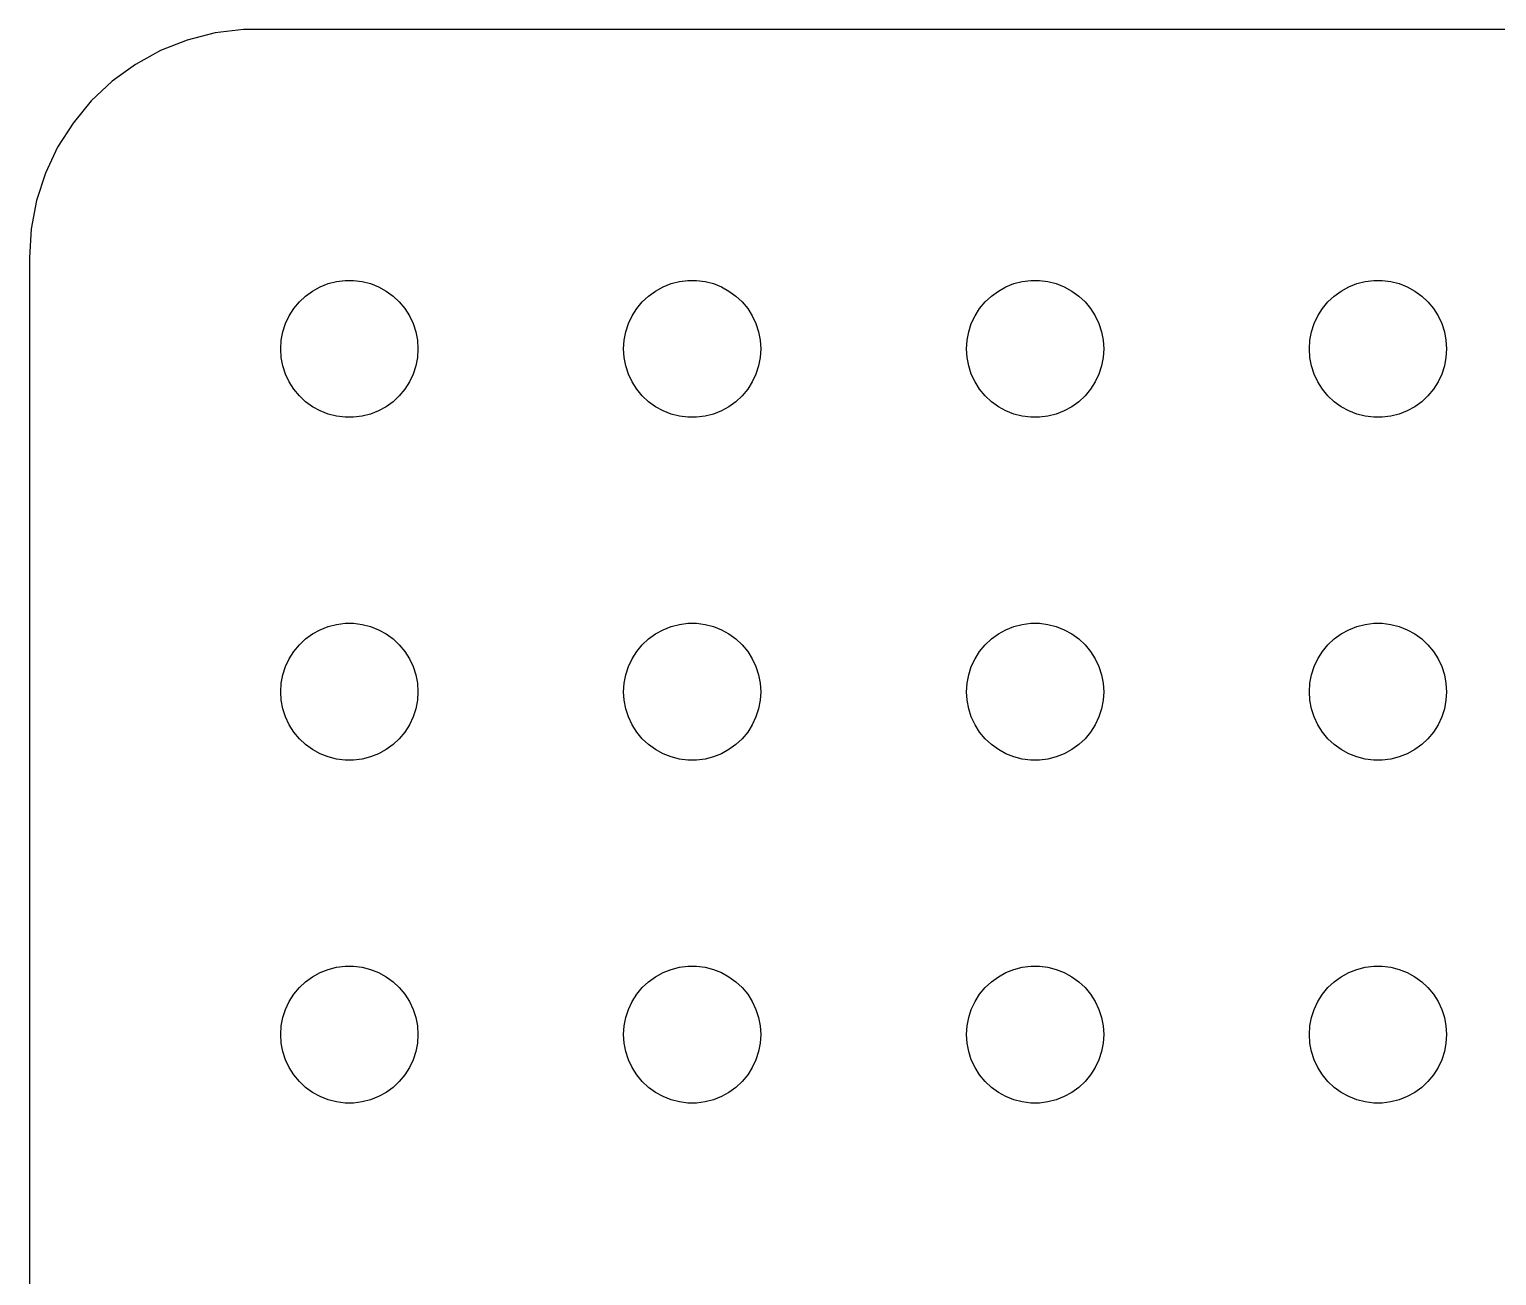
# Model space of a CAD drawing. Header units: metres. Extents: x -134 to 134, y 176 to 394.
# Drawn here: x -134.5 to -102.4, y 252.73 to 279.99 of the extents above; entities that cross this region are included whole.
import ezdxf

# ---------------------------------------------------------------- set-up
doc = ezdxf.new("R2010")
doc.units = ezdxf.units.M

msp = doc.modelspace()

# ---------------------------------------------------------------- linework, layer by layer
for p, q in [((-130.437, 279.911), (-131.045, 279.755)), ((-129.814, 279.99), (-130.437, 279.911)), ((129.814, 279.99), (-129.814, 279.99)), ((-131.045, 279.755), (-131.629, 279.524)), ((-131.629, 279.524), (-132.179, 279.222)), ((-132.179, 279.222), (-132.687, 278.853)), ((-132.687, 278.853), (-133.145, 278.423)), ((-133.145, 278.423), (-133.545, 277.939)), ((-133.545, 277.939), (-133.882, 277.409)), ((-133.882, 277.409), (-134.149, 276.841)), ((-134.149, 276.841), (-134.343, 276.243)), ((-134.343, 276.243), (-134.461, 275.627)), ((-134.461, 275.627), (-134.5, 275)), ((-134.5, 275), (-134.5, 181)), ((-128.139, 274.357), (-127.964, 274.427)), ((-127.964, 274.427), (-127.781, 274.473)), ((-127.781, 274.473), (-127.594, 274.497)), ((-127.594, 274.497), (-127.406, 274.497)), ((-127.406, 274.497), (-127.219, 274.473)), ((-127.219, 274.473), (-127.036, 274.427)), ((-127.036, 274.427), (-126.861, 274.357)), ((-120.639, 274.357), (-120.464, 274.427)), ((-120.464, 274.427), (-120.281, 274.473)), ((-120.281, 274.473), (-120.094, 274.497)), ((-120.094, 274.497), (-119.906, 274.497)), ((-119.906, 274.497), (-119.719, 274.473)), ((-119.719, 274.473), (-119.536, 274.427)), ((-119.536, 274.427), (-119.361, 274.357)), ((-113.139, 274.357), (-112.964, 274.427)), ((-112.964, 274.427), (-112.781, 274.473)), ((-112.781, 274.473), (-112.594, 274.497)), ((-112.594, 274.497), (-112.406, 274.497)), ((-112.406, 274.497), (-112.219, 274.473)), ((-112.219, 274.473), (-112.036, 274.427)), ((-112.036, 274.427), (-111.861, 274.357)), ((-105.639, 274.357), (-105.464, 274.427)), ((-105.464, 274.427), (-105.281, 274.473)), ((-105.281, 274.473), (-105.094, 274.497)), ((-105.094, 274.497), (-104.906, 274.497)), ((-104.906, 274.497), (-104.719, 274.473)), ((-104.719, 274.473), (-104.536, 274.427)), ((-104.536, 274.427), (-104.361, 274.357)), ((-128.593, 274.027), (-128.456, 274.156)), ((-128.456, 274.156), (-128.304, 274.266)), ((-128.304, 274.266), (-128.139, 274.357)), ((-126.861, 274.357), (-126.696, 274.266)), ((-126.696, 274.266), (-126.544, 274.156)), ((-126.544, 274.156), (-126.407, 274.027)), ((-121.093, 274.027), (-120.956, 274.156)), ((-120.956, 274.156), (-120.804, 274.266)), ((-120.804, 274.266), (-120.639, 274.357)), ((-119.361, 274.357), (-119.196, 274.266)), ((-119.196, 274.266), (-119.044, 274.156)), ((-119.044, 274.156), (-118.907, 274.027)), ((-113.593, 274.027), (-113.456, 274.156)), ((-113.456, 274.156), (-113.304, 274.266)), ((-113.304, 274.266), (-113.139, 274.357)), ((-111.861, 274.357), (-111.696, 274.266)), ((-111.696, 274.266), (-111.544, 274.156)), ((-111.544, 274.156), (-111.407, 274.027)), ((-106.093, 274.027), (-105.956, 274.156)), ((-105.956, 274.156), (-105.804, 274.266)), ((-105.804, 274.266), (-105.639, 274.357)), ((-104.361, 274.357), (-104.196, 274.266)), ((-104.196, 274.266), (-104.044, 274.156)), ((-104.044, 274.156), (-103.907, 274.027)), ((-128.814, 273.723), (-128.714, 273.882)), ((-128.714, 273.882), (-128.593, 274.027)), ((-126.407, 274.027), (-126.286, 273.882)), ((-126.286, 273.882), (-126.186, 273.723)), ((-121.314, 273.723), (-121.214, 273.882)), ((-121.214, 273.882), (-121.093, 274.027)), ((-118.907, 274.027), (-118.786, 273.882)), ((-118.786, 273.882), (-118.686, 273.723)), ((-113.814, 273.723), (-113.714, 273.882)), ((-113.714, 273.882), (-113.593, 274.027)), ((-111.407, 274.027), (-111.286, 273.882)), ((-111.286, 273.882), (-111.186, 273.723)), ((-106.314, 273.723), (-106.214, 273.882)), ((-106.214, 273.882), (-106.093, 274.027)), ((-103.907, 274.027), (-103.786, 273.882)), ((-103.786, 273.882), (-103.686, 273.723)), ((-128.953, 273.373), (-128.895, 273.552)), ((-128.895, 273.552), (-128.814, 273.723)), ((-126.186, 273.723), (-126.105, 273.552)), ((-126.105, 273.552), (-126.047, 273.373)), ((-121.453, 273.373), (-121.395, 273.552)), ((-121.395, 273.552), (-121.314, 273.723)), ((-118.686, 273.723), (-118.605, 273.552)), ((-118.605, 273.552), (-118.547, 273.373)), ((-113.953, 273.373), (-113.895, 273.552)), ((-113.895, 273.552), (-113.814, 273.723)), ((-111.186, 273.723), (-111.105, 273.552)), ((-111.105, 273.552), (-111.047, 273.373)), ((-106.453, 273.373), (-106.395, 273.552)), ((-106.395, 273.552), (-106.314, 273.723)), ((-103.686, 273.723), (-103.605, 273.552)), ((-103.605, 273.552), (-103.547, 273.373)), ((-129, 273), (-128.988, 273.188)), ((-128.988, 273.188), (-128.953, 273.373)), ((-126.047, 273.373), (-126.012, 273.188)), ((-126.012, 273.188), (-126, 273)), ((-121.5, 273), (-121.488, 273.188)), ((-121.488, 273.188), (-121.453, 273.373)), ((-118.547, 273.373), (-118.512, 273.188)), ((-118.512, 273.188), (-118.5, 273)), ((-114, 273), (-113.988, 273.188)), ((-113.988, 273.188), (-113.953, 273.373)), ((-111.047, 273.373), (-111.012, 273.188)), ((-111.012, 273.188), (-111, 273)), ((-106.5, 273), (-106.488, 273.188)), ((-106.488, 273.188), (-106.453, 273.373)), ((-103.547, 273.373), (-103.512, 273.188)), ((-103.512, 273.188), (-103.5, 273)), ((-128.988, 272.812), (-129, 273)), ((-126, 273), (-126.012, 272.812)), ((-121.488, 272.812), (-121.5, 273)), ((-118.5, 273), (-118.512, 272.812)), ((-113.988, 272.812), (-114, 273)), ((-111, 273), (-111.012, 272.812)), ((-106.488, 272.812), (-106.5, 273)), ((-103.5, 273), (-103.512, 272.812)), ((-128.953, 272.627), (-128.988, 272.812)), ((-128.895, 272.448), (-128.953, 272.627)), ((-126.047, 272.627), (-126.105, 272.448)), ((-126.012, 272.812), (-126.047, 272.627)), ((-121.453, 272.627), (-121.488, 272.812)), ((-121.395, 272.448), (-121.453, 272.627)), ((-118.547, 272.627), (-118.605, 272.448)), ((-118.512, 272.812), (-118.547, 272.627)), ((-113.953, 272.627), (-113.988, 272.812)), ((-113.895, 272.448), (-113.953, 272.627)), ((-111.047, 272.627), (-111.105, 272.448)), ((-111.012, 272.812), (-111.047, 272.627)), ((-106.453, 272.627), (-106.488, 272.812)), ((-106.395, 272.448), (-106.453, 272.627)), ((-103.547, 272.627), (-103.605, 272.448)), ((-103.512, 272.812), (-103.547, 272.627)), ((-128.814, 272.277), (-128.895, 272.448)), ((-128.714, 272.118), (-128.814, 272.277)), ((-126.186, 272.277), (-126.286, 272.118)), ((-126.105, 272.448), (-126.186, 272.277)), ((-121.314, 272.277), (-121.395, 272.448)), ((-121.214, 272.118), (-121.314, 272.277)), ((-118.686, 272.277), (-118.786, 272.118)), ((-118.605, 272.448), (-118.686, 272.277)), ((-113.814, 272.277), (-113.895, 272.448)), ((-113.714, 272.118), (-113.814, 272.277)), ((-111.186, 272.277), (-111.286, 272.118)), ((-111.105, 272.448), (-111.186, 272.277)), ((-106.314, 272.277), (-106.395, 272.448)), ((-106.214, 272.118), (-106.314, 272.277)), ((-103.686, 272.277), (-103.786, 272.118)), ((-103.605, 272.448), (-103.686, 272.277)), ((-128.593, 271.973), (-128.714, 272.118)), ((-128.456, 271.844), (-128.593, 271.973)), ((-126.407, 271.973), (-126.544, 271.844)), ((-126.286, 272.118), (-126.407, 271.973)), ((-121.093, 271.973), (-121.214, 272.118)), ((-120.956, 271.844), (-121.093, 271.973)), ((-118.907, 271.973), (-119.044, 271.844)), ((-118.786, 272.118), (-118.907, 271.973)), ((-113.593, 271.973), (-113.714, 272.118)), ((-113.456, 271.844), (-113.593, 271.973)), ((-111.407, 271.973), (-111.544, 271.844)), ((-111.286, 272.118), (-111.407, 271.973)), ((-106.093, 271.973), (-106.214, 272.118)), ((-105.956, 271.844), (-106.093, 271.973)), ((-103.907, 271.973), (-104.044, 271.844)), ((-103.786, 272.118), (-103.907, 271.973)), ((-128.304, 271.734), (-128.456, 271.844)), ((-128.139, 271.643), (-128.304, 271.734)), ((-127.964, 271.573), (-128.139, 271.643)), ((-127.781, 271.527), (-127.964, 271.573)), ((-127.036, 271.573), (-127.219, 271.527)), ((-126.861, 271.643), (-127.036, 271.573)), ((-126.696, 271.734), (-126.861, 271.643)), ((-126.544, 271.844), (-126.696, 271.734)), ((-120.804, 271.734), (-120.956, 271.844)), ((-120.639, 271.643), (-120.804, 271.734)), ((-120.464, 271.573), (-120.639, 271.643)), ((-120.281, 271.527), (-120.464, 271.573)), ((-119.536, 271.573), (-119.719, 271.527)), ((-119.361, 271.643), (-119.536, 271.573)), ((-119.196, 271.734), (-119.361, 271.643)), ((-119.044, 271.844), (-119.196, 271.734)), ((-113.304, 271.734), (-113.456, 271.844)), ((-113.139, 271.643), (-113.304, 271.734)), ((-112.964, 271.573), (-113.139, 271.643)), ((-112.781, 271.527), (-112.964, 271.573)), ((-112.036, 271.573), (-112.219, 271.527)), ((-111.861, 271.643), (-112.036, 271.573)), ((-111.696, 271.734), (-111.861, 271.643)), ((-111.544, 271.844), (-111.696, 271.734)), ((-105.804, 271.734), (-105.956, 271.844)), ((-105.639, 271.643), (-105.804, 271.734)), ((-105.464, 271.573), (-105.639, 271.643)), ((-105.281, 271.527), (-105.464, 271.573)), ((-104.536, 271.573), (-104.719, 271.527)), ((-104.361, 271.643), (-104.536, 271.573)), ((-104.196, 271.734), (-104.361, 271.643)), ((-104.044, 271.844), (-104.196, 271.734)), ((-127.594, 271.503), (-127.781, 271.527)), ((-127.406, 271.503), (-127.594, 271.503)), ((-127.219, 271.527), (-127.406, 271.503)), ((-120.094, 271.503), (-120.281, 271.527)), ((-119.906, 271.503), (-120.094, 271.503)), ((-119.719, 271.527), (-119.906, 271.503)), ((-112.594, 271.503), (-112.781, 271.527)), ((-112.406, 271.503), (-112.594, 271.503)), ((-112.219, 271.527), (-112.406, 271.503)), ((-105.094, 271.503), (-105.281, 271.527)), ((-104.906, 271.503), (-105.094, 271.503)), ((-104.719, 271.527), (-104.906, 271.503)), ((-128.456, 266.656), (-128.304, 266.766)), ((-128.304, 266.766), (-128.139, 266.857)), ((-128.139, 266.857), (-127.964, 266.927)), ((-127.964, 266.927), (-127.781, 266.973)), ((-127.781, 266.973), (-127.594, 266.997)), ((-127.594, 266.997), (-127.406, 266.997)), ((-127.406, 266.997), (-127.219, 266.973)), ((-127.219, 266.973), (-127.036, 266.927)), ((-127.036, 266.927), (-126.861, 266.857)), ((-126.861, 266.857), (-126.696, 266.766)), ((-126.696, 266.766), (-126.544, 266.656)), ((-120.956, 266.656), (-120.804, 266.766)), ((-120.804, 266.766), (-120.639, 266.857)), ((-120.639, 266.857), (-120.464, 266.927)), ((-120.464, 266.927), (-120.281, 266.973)), ((-120.281, 266.973), (-120.094, 266.997)), ((-120.094, 266.997), (-119.906, 266.997)), ((-119.906, 266.997), (-119.719, 266.973)), ((-119.719, 266.973), (-119.536, 266.927)), ((-119.536, 266.927), (-119.361, 266.857)), ((-119.361, 266.857), (-119.196, 266.766)), ((-119.196, 266.766), (-119.044, 266.656)), ((-113.456, 266.656), (-113.304, 266.766)), ((-113.304, 266.766), (-113.139, 266.857)), ((-113.139, 266.857), (-112.964, 266.927)), ((-112.964, 266.927), (-112.781, 266.973)), ((-112.781, 266.973), (-112.594, 266.997)), ((-112.594, 266.997), (-112.406, 266.997)), ((-112.406, 266.997), (-112.219, 266.973)), ((-112.219, 266.973), (-112.036, 266.927)), ((-112.036, 266.927), (-111.861, 266.857)), ((-111.861, 266.857), (-111.696, 266.766)), ((-111.696, 266.766), (-111.544, 266.656)), ((-105.956, 266.656), (-105.804, 266.766)), ((-105.804, 266.766), (-105.639, 266.857)), ((-105.639, 266.857), (-105.464, 266.927)), ((-105.464, 266.927), (-105.281, 266.973)), ((-105.281, 266.973), (-105.094, 266.997)), ((-105.094, 266.997), (-104.906, 266.997)), ((-104.906, 266.997), (-104.719, 266.973)), ((-104.719, 266.973), (-104.536, 266.927)), ((-104.536, 266.927), (-104.361, 266.857)), ((-104.361, 266.857), (-104.196, 266.766)), ((-104.196, 266.766), (-104.044, 266.656)), ((-128.714, 266.382), (-128.593, 266.527)), ((-128.593, 266.527), (-128.456, 266.656)), ((-126.544, 266.656), (-126.407, 266.527)), ((-126.407, 266.527), (-126.286, 266.382)), ((-121.214, 266.382), (-121.093, 266.527)), ((-121.093, 266.527), (-120.956, 266.656)), ((-119.044, 266.656), (-118.907, 266.527)), ((-118.907, 266.527), (-118.786, 266.382)), ((-113.714, 266.382), (-113.593, 266.527)), ((-113.593, 266.527), (-113.456, 266.656)), ((-111.544, 266.656), (-111.407, 266.527)), ((-111.407, 266.527), (-111.286, 266.382)), ((-106.214, 266.382), (-106.093, 266.527)), ((-106.093, 266.527), (-105.956, 266.656)), ((-104.044, 266.656), (-103.907, 266.527)), ((-103.907, 266.527), (-103.786, 266.382)), ((-128.895, 266.052), (-128.814, 266.223)), ((-128.814, 266.223), (-128.714, 266.382)), ((-126.286, 266.382), (-126.186, 266.223)), ((-126.186, 266.223), (-126.105, 266.052)), ((-121.395, 266.052), (-121.314, 266.223)), ((-121.314, 266.223), (-121.214, 266.382)), ((-118.786, 266.382), (-118.686, 266.223)), ((-118.686, 266.223), (-118.605, 266.052)), ((-113.895, 266.052), (-113.814, 266.223)), ((-113.814, 266.223), (-113.714, 266.382)), ((-111.286, 266.382), (-111.186, 266.223)), ((-111.186, 266.223), (-111.105, 266.052)), ((-106.395, 266.052), (-106.314, 266.223)), ((-106.314, 266.223), (-106.214, 266.382)), ((-103.786, 266.382), (-103.686, 266.223)), ((-103.686, 266.223), (-103.605, 266.052)), ((-128.988, 265.688), (-128.953, 265.873)), ((-128.953, 265.873), (-128.895, 266.052)), ((-126.105, 266.052), (-126.047, 265.873)), ((-126.047, 265.873), (-126.012, 265.688)), ((-121.488, 265.688), (-121.453, 265.873)), ((-121.453, 265.873), (-121.395, 266.052)), ((-118.605, 266.052), (-118.547, 265.873)), ((-118.547, 265.873), (-118.512, 265.688)), ((-113.988, 265.688), (-113.953, 265.873)), ((-113.953, 265.873), (-113.895, 266.052)), ((-111.105, 266.052), (-111.047, 265.873)), ((-111.047, 265.873), (-111.012, 265.688)), ((-106.488, 265.688), (-106.453, 265.873)), ((-106.453, 265.873), (-106.395, 266.052)), ((-103.605, 266.052), (-103.547, 265.873)), ((-103.547, 265.873), (-103.512, 265.688)), ((-129, 265.5), (-128.988, 265.688)), ((-128.988, 265.312), (-129, 265.5)), ((-126.012, 265.688), (-126, 265.5)), ((-126, 265.5), (-126.012, 265.312)), ((-121.5, 265.5), (-121.488, 265.688)), ((-121.488, 265.312), (-121.5, 265.5)), ((-118.512, 265.688), (-118.5, 265.5)), ((-118.5, 265.5), (-118.512, 265.312)), ((-114, 265.5), (-113.988, 265.688)), ((-113.988, 265.312), (-114, 265.5)), ((-111.012, 265.688), (-111, 265.5)), ((-111, 265.5), (-111.012, 265.312)), ((-106.5, 265.5), (-106.488, 265.688)), ((-106.488, 265.312), (-106.5, 265.5)), ((-103.512, 265.688), (-103.5, 265.5)), ((-103.5, 265.5), (-103.512, 265.312)), ((-128.953, 265.127), (-128.988, 265.312)), ((-128.895, 264.948), (-128.953, 265.127)), ((-126.047, 265.127), (-126.105, 264.948)), ((-126.012, 265.312), (-126.047, 265.127)), ((-121.453, 265.127), (-121.488, 265.312)), ((-121.395, 264.948), (-121.453, 265.127)), ((-118.547, 265.127), (-118.605, 264.948)), ((-118.512, 265.312), (-118.547, 265.127)), ((-113.953, 265.127), (-113.988, 265.312)), ((-113.895, 264.948), (-113.953, 265.127)), ((-111.047, 265.127), (-111.105, 264.948)), ((-111.012, 265.312), (-111.047, 265.127)), ((-106.453, 265.127), (-106.488, 265.312)), ((-106.395, 264.948), (-106.453, 265.127)), ((-103.547, 265.127), (-103.605, 264.948)), ((-103.512, 265.312), (-103.547, 265.127)), ((-128.814, 264.777), (-128.895, 264.948)), ((-126.105, 264.948), (-126.186, 264.777)), ((-121.314, 264.777), (-121.395, 264.948)), ((-118.605, 264.948), (-118.686, 264.777)), ((-113.814, 264.777), (-113.895, 264.948)), ((-111.105, 264.948), (-111.186, 264.777)), ((-106.314, 264.777), (-106.395, 264.948)), ((-103.605, 264.948), (-103.686, 264.777)), ((-128.714, 264.618), (-128.814, 264.777)), ((-128.593, 264.473), (-128.714, 264.618)), ((-126.286, 264.618), (-126.407, 264.473)), ((-126.186, 264.777), (-126.286, 264.618)), ((-121.214, 264.618), (-121.314, 264.777)), ((-121.093, 264.473), (-121.214, 264.618)), ((-118.786, 264.618), (-118.907, 264.473)), ((-118.686, 264.777), (-118.786, 264.618)), ((-113.714, 264.618), (-113.814, 264.777)), ((-113.593, 264.473), (-113.714, 264.618)), ((-111.286, 264.618), (-111.407, 264.473)), ((-111.186, 264.777), (-111.286, 264.618)), ((-106.214, 264.618), (-106.314, 264.777)), ((-106.093, 264.473), (-106.214, 264.618)), ((-103.786, 264.618), (-103.907, 264.473)), ((-103.686, 264.777), (-103.786, 264.618)), ((-128.456, 264.344), (-128.593, 264.473)), ((-128.304, 264.234), (-128.456, 264.344)), ((-128.139, 264.143), (-128.304, 264.234)), ((-126.696, 264.234), (-126.861, 264.143)), ((-126.544, 264.344), (-126.696, 264.234)), ((-126.407, 264.473), (-126.544, 264.344)), ((-120.956, 264.344), (-121.093, 264.473)), ((-120.804, 264.234), (-120.956, 264.344)), ((-120.639, 264.143), (-120.804, 264.234)), ((-119.196, 264.234), (-119.361, 264.143)), ((-119.044, 264.344), (-119.196, 264.234)), ((-118.907, 264.473), (-119.044, 264.344)), ((-113.456, 264.344), (-113.593, 264.473)), ((-113.304, 264.234), (-113.456, 264.344)), ((-113.139, 264.143), (-113.304, 264.234)), ((-111.696, 264.234), (-111.861, 264.143)), ((-111.544, 264.344), (-111.696, 264.234)), ((-111.407, 264.473), (-111.544, 264.344)), ((-105.956, 264.344), (-106.093, 264.473)), ((-105.804, 264.234), (-105.956, 264.344)), ((-105.639, 264.143), (-105.804, 264.234)), ((-104.196, 264.234), (-104.361, 264.143)), ((-104.044, 264.344), (-104.196, 264.234)), ((-103.907, 264.473), (-104.044, 264.344)), ((-127.964, 264.073), (-128.139, 264.143)), ((-127.781, 264.027), (-127.964, 264.073)), ((-127.594, 264.003), (-127.781, 264.027)), ((-127.406, 264.003), (-127.594, 264.003)), ((-127.219, 264.027), (-127.406, 264.003)), ((-127.036, 264.073), (-127.219, 264.027)), ((-126.861, 264.143), (-127.036, 264.073)), ((-120.464, 264.073), (-120.639, 264.143)), ((-120.281, 264.027), (-120.464, 264.073)), ((-120.094, 264.003), (-120.281, 264.027)), ((-119.906, 264.003), (-120.094, 264.003)), ((-119.719, 264.027), (-119.906, 264.003)), ((-119.536, 264.073), (-119.719, 264.027)), ((-119.361, 264.143), (-119.536, 264.073)), ((-112.964, 264.073), (-113.139, 264.143)), ((-112.781, 264.027), (-112.964, 264.073)), ((-112.594, 264.003), (-112.781, 264.027)), ((-112.406, 264.003), (-112.594, 264.003)), ((-112.219, 264.027), (-112.406, 264.003)), ((-112.036, 264.073), (-112.219, 264.027)), ((-111.861, 264.143), (-112.036, 264.073)), ((-105.464, 264.073), (-105.639, 264.143)), ((-105.281, 264.027), (-105.464, 264.073)), ((-105.094, 264.003), (-105.281, 264.027)), ((-104.906, 264.003), (-105.094, 264.003)), ((-104.719, 264.027), (-104.906, 264.003)), ((-104.536, 264.073), (-104.719, 264.027)), ((-104.361, 264.143), (-104.536, 264.073)), ((-128.304, 259.266), (-128.139, 259.357)), ((-128.139, 259.357), (-127.964, 259.427)), ((-127.964, 259.427), (-127.781, 259.473)), ((-127.781, 259.473), (-127.594, 259.497)), ((-127.594, 259.497), (-127.406, 259.497)), ((-127.406, 259.497), (-127.219, 259.473)), ((-127.219, 259.473), (-127.036, 259.427)), ((-127.036, 259.427), (-126.861, 259.357)), ((-126.861, 259.357), (-126.696, 259.266)), ((-120.804, 259.266), (-120.639, 259.357)), ((-120.639, 259.357), (-120.464, 259.427)), ((-120.464, 259.427), (-120.281, 259.473)), ((-120.281, 259.473), (-120.094, 259.497)), ((-120.094, 259.497), (-119.906, 259.497)), ((-119.906, 259.497), (-119.719, 259.473)), ((-119.719, 259.473), (-119.536, 259.427)), ((-119.536, 259.427), (-119.361, 259.357)), ((-119.361, 259.357), (-119.196, 259.266)), ((-113.304, 259.266), (-113.139, 259.357)), ((-113.139, 259.357), (-112.964, 259.427)), ((-112.964, 259.427), (-112.781, 259.473)), ((-112.781, 259.473), (-112.594, 259.497)), ((-112.594, 259.497), (-112.406, 259.497)), ((-112.406, 259.497), (-112.219, 259.473)), ((-112.219, 259.473), (-112.036, 259.427)), ((-112.036, 259.427), (-111.861, 259.357)), ((-111.861, 259.357), (-111.696, 259.266)), ((-105.804, 259.266), (-105.639, 259.357)), ((-105.639, 259.357), (-105.464, 259.427)), ((-105.464, 259.427), (-105.281, 259.473)), ((-105.281, 259.473), (-105.094, 259.497)), ((-105.094, 259.497), (-104.906, 259.497)), ((-104.906, 259.497), (-104.719, 259.473)), ((-104.719, 259.473), (-104.536, 259.427)), ((-104.536, 259.427), (-104.361, 259.357)), ((-104.361, 259.357), (-104.196, 259.266)), ((-128.714, 258.882), (-128.593, 259.027)), ((-128.593, 259.027), (-128.456, 259.156)), ((-128.456, 259.156), (-128.304, 259.266)), ((-126.696, 259.266), (-126.544, 259.156)), ((-126.544, 259.156), (-126.407, 259.027)), ((-126.407, 259.027), (-126.286, 258.882)), ((-121.214, 258.882), (-121.093, 259.027)), ((-121.093, 259.027), (-120.956, 259.156)), ((-120.956, 259.156), (-120.804, 259.266)), ((-119.196, 259.266), (-119.044, 259.156)), ((-119.044, 259.156), (-118.907, 259.027)), ((-118.907, 259.027), (-118.786, 258.882)), ((-113.714, 258.882), (-113.593, 259.027)), ((-113.593, 259.027), (-113.456, 259.156)), ((-113.456, 259.156), (-113.304, 259.266)), ((-111.696, 259.266), (-111.544, 259.156)), ((-111.544, 259.156), (-111.407, 259.027)), ((-111.407, 259.027), (-111.286, 258.882)), ((-106.214, 258.882), (-106.093, 259.027)), ((-106.093, 259.027), (-105.956, 259.156)), ((-105.956, 259.156), (-105.804, 259.266)), ((-104.196, 259.266), (-104.044, 259.156)), ((-104.044, 259.156), (-103.907, 259.027)), ((-103.907, 259.027), (-103.786, 258.882)), ((-128.895, 258.552), (-128.814, 258.723)), ((-128.814, 258.723), (-128.714, 258.882)), ((-126.286, 258.882), (-126.186, 258.723)), ((-126.186, 258.723), (-126.105, 258.552)), ((-121.395, 258.552), (-121.314, 258.723)), ((-121.314, 258.723), (-121.214, 258.882)), ((-118.786, 258.882), (-118.686, 258.723)), ((-118.686, 258.723), (-118.605, 258.552)), ((-113.895, 258.552), (-113.814, 258.723)), ((-113.814, 258.723), (-113.714, 258.882)), ((-111.286, 258.882), (-111.186, 258.723)), ((-111.186, 258.723), (-111.105, 258.552)), ((-106.395, 258.552), (-106.314, 258.723)), ((-106.314, 258.723), (-106.214, 258.882)), ((-103.786, 258.882), (-103.686, 258.723)), ((-103.686, 258.723), (-103.605, 258.552)), ((-128.953, 258.373), (-128.895, 258.552)), ((-126.105, 258.552), (-126.047, 258.373)), ((-121.453, 258.373), (-121.395, 258.552)), ((-118.605, 258.552), (-118.547, 258.373)), ((-113.953, 258.373), (-113.895, 258.552)), ((-111.105, 258.552), (-111.047, 258.373)), ((-106.453, 258.373), (-106.395, 258.552)), ((-103.605, 258.552), (-103.547, 258.373)), ((-129, 258), (-128.988, 258.188)), ((-128.988, 258.188), (-128.953, 258.373)), ((-126.047, 258.373), (-126.012, 258.188)), ((-126.012, 258.188), (-126, 258)), ((-121.5, 258), (-121.488, 258.188)), ((-121.488, 258.188), (-121.453, 258.373)), ((-118.547, 258.373), (-118.512, 258.188)), ((-118.512, 258.188), (-118.5, 258)), ((-114, 258), (-113.988, 258.188)), ((-113.988, 258.188), (-113.953, 258.373)), ((-111.047, 258.373), (-111.012, 258.188)), ((-111.012, 258.188), (-111, 258)), ((-106.5, 258), (-106.488, 258.188)), ((-106.488, 258.188), (-106.453, 258.373)), ((-103.547, 258.373), (-103.512, 258.188)), ((-103.512, 258.188), (-103.5, 258)), ((-128.988, 257.812), (-129, 258)), ((-128.953, 257.627), (-128.988, 257.812)), ((-126.012, 257.812), (-126.047, 257.627)), ((-126, 258), (-126.012, 257.812)), ((-121.488, 257.812), (-121.5, 258)), ((-121.453, 257.627), (-121.488, 257.812)), ((-118.512, 257.812), (-118.547, 257.627)), ((-118.5, 258), (-118.512, 257.812)), ((-113.988, 257.812), (-114, 258)), ((-113.953, 257.627), (-113.988, 257.812)), ((-111.012, 257.812), (-111.047, 257.627)), ((-111, 258), (-111.012, 257.812)), ((-106.488, 257.812), (-106.5, 258)), ((-106.453, 257.627), (-106.488, 257.812)), ((-103.512, 257.812), (-103.547, 257.627)), ((-103.5, 258), (-103.512, 257.812)), ((-128.895, 257.448), (-128.953, 257.627)), ((-128.814, 257.277), (-128.895, 257.448)), ((-126.105, 257.448), (-126.186, 257.277)), ((-126.047, 257.627), (-126.105, 257.448)), ((-121.395, 257.448), (-121.453, 257.627)), ((-121.314, 257.277), (-121.395, 257.448)), ((-118.605, 257.448), (-118.686, 257.277)), ((-118.547, 257.627), (-118.605, 257.448)), ((-113.895, 257.448), (-113.953, 257.627)), ((-113.814, 257.277), (-113.895, 257.448)), ((-111.105, 257.448), (-111.186, 257.277)), ((-111.047, 257.627), (-111.105, 257.448)), ((-106.395, 257.448), (-106.453, 257.627)), ((-106.314, 257.277), (-106.395, 257.448)), ((-103.605, 257.448), (-103.686, 257.277)), ((-103.547, 257.627), (-103.605, 257.448)), ((-128.714, 257.118), (-128.814, 257.277)), ((-128.593, 256.973), (-128.714, 257.118)), ((-126.286, 257.118), (-126.407, 256.973)), ((-126.186, 257.277), (-126.286, 257.118)), ((-121.214, 257.118), (-121.314, 257.277)), ((-121.093, 256.973), (-121.214, 257.118)), ((-118.786, 257.118), (-118.907, 256.973)), ((-118.686, 257.277), (-118.786, 257.118)), ((-113.714, 257.118), (-113.814, 257.277)), ((-113.593, 256.973), (-113.714, 257.118)), ((-111.286, 257.118), (-111.407, 256.973)), ((-111.186, 257.277), (-111.286, 257.118)), ((-106.214, 257.118), (-106.314, 257.277)), ((-106.093, 256.973), (-106.214, 257.118)), ((-103.786, 257.118), (-103.907, 256.973)), ((-103.686, 257.277), (-103.786, 257.118)), ((-128.456, 256.844), (-128.593, 256.973)), ((-128.304, 256.734), (-128.456, 256.844)), ((-126.544, 256.844), (-126.696, 256.734)), ((-126.407, 256.973), (-126.544, 256.844)), ((-120.956, 256.844), (-121.093, 256.973)), ((-120.804, 256.734), (-120.956, 256.844)), ((-119.044, 256.844), (-119.196, 256.734)), ((-118.907, 256.973), (-119.044, 256.844)), ((-113.456, 256.844), (-113.593, 256.973)), ((-113.304, 256.734), (-113.456, 256.844)), ((-111.544, 256.844), (-111.696, 256.734)), ((-111.407, 256.973), (-111.544, 256.844)), ((-105.956, 256.844), (-106.093, 256.973)), ((-105.804, 256.734), (-105.956, 256.844)), ((-104.044, 256.844), (-104.196, 256.734)), ((-103.907, 256.973), (-104.044, 256.844)), ((-128.139, 256.643), (-128.304, 256.734)), ((-127.964, 256.573), (-128.139, 256.643)), ((-127.781, 256.527), (-127.964, 256.573)), ((-127.594, 256.503), (-127.781, 256.527)), ((-127.406, 256.503), (-127.594, 256.503)), ((-127.219, 256.527), (-127.406, 256.503)), ((-127.036, 256.573), (-127.219, 256.527)), ((-126.861, 256.643), (-127.036, 256.573)), ((-126.696, 256.734), (-126.861, 256.643)), ((-120.639, 256.643), (-120.804, 256.734)), ((-120.464, 256.573), (-120.639, 256.643)), ((-120.281, 256.527), (-120.464, 256.573)), ((-120.094, 256.503), (-120.281, 256.527)), ((-119.906, 256.503), (-120.094, 256.503)), ((-119.719, 256.527), (-119.906, 256.503)), ((-119.536, 256.573), (-119.719, 256.527)), ((-119.361, 256.643), (-119.536, 256.573)), ((-119.196, 256.734), (-119.361, 256.643)), ((-113.139, 256.643), (-113.304, 256.734)), ((-112.964, 256.573), (-113.139, 256.643)), ((-112.781, 256.527), (-112.964, 256.573)), ((-112.594, 256.503), (-112.781, 256.527)), ((-112.406, 256.503), (-112.594, 256.503)), ((-112.219, 256.527), (-112.406, 256.503)), ((-112.036, 256.573), (-112.219, 256.527)), ((-111.861, 256.643), (-112.036, 256.573)), ((-111.696, 256.734), (-111.861, 256.643)), ((-105.639, 256.643), (-105.804, 256.734)), ((-105.464, 256.573), (-105.639, 256.643)), ((-105.281, 256.527), (-105.464, 256.573)), ((-105.094, 256.503), (-105.281, 256.527)), ((-104.906, 256.503), (-105.094, 256.503)), ((-104.719, 256.527), (-104.906, 256.503)), ((-104.536, 256.573), (-104.719, 256.527)), ((-104.361, 256.643), (-104.536, 256.573)), ((-104.196, 256.734), (-104.361, 256.643))]:
    msp.add_line(p, q)

doc.saveas('drawing.dxf')
